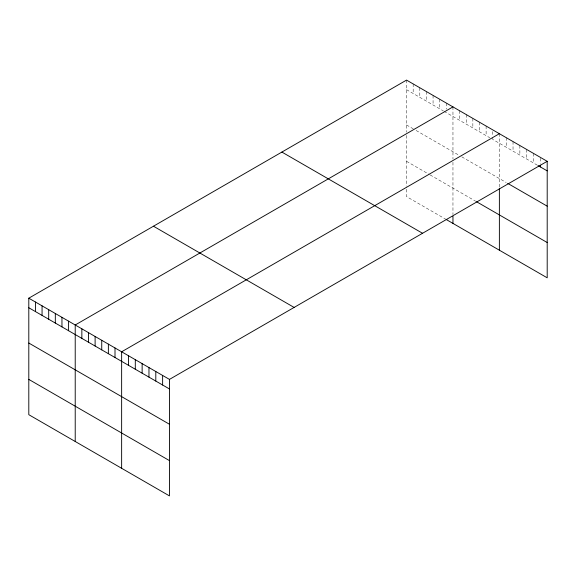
<?xml version="1.0" encoding="UTF-8"?>
<svg xmlns="http://www.w3.org/2000/svg" width="576" height="576" viewBox="0 0 576 576"><rect width="100%" height="100%" fill="white"/><g stroke="black" fill="none" stroke-linecap="round" stroke-linejoin="round"><path stroke-width="0.43" stroke-dasharray="2.88 2.16" d="M406.541 89.669L443.376 110.938M444.118 111.362L489.794 137.736M537.329 165.182L492.746 139.435L492.746 136.829M406.541 124.956L413.172 128.786M416.117 130.486L459.59 155.585M461.801 156.859L506.21 182.498M406.541 161.316L429.379 174.499M430.114 174.924L475.798 201.298M446.328 219.571L406.541 196.603L406.541 186.898M540.367 158.234L540.367 163.454M533.534 153.425L533.534 162.986M526.702 149.479L526.702 159.041M519.869 145.534L519.869 155.102M513.036 141.588L513.036 151.157M506.21 137.642L506.21 147.211M499.378 133.704L499.378 187.445M492.746 131.609L492.746 135.958M486.115 126.043L486.115 135.605M479.484 122.213L479.484 131.782M472.853 118.39L472.853 127.951M466.222 114.559L466.222 124.121M459.59 110.729L459.59 120.298M452.959 106.898L452.959 159.026M452.959 162.259L452.959 214.582M446.328 103.075L446.328 109.159M439.697 99.245L439.697 108.806M433.066 95.414L433.066 104.983M426.434 91.584L426.434 101.153M419.803 87.761L419.803 97.322M413.172 83.93L413.172 93.492M406.541 80.1L406.541 132.228M406.541 135.461L406.541 186.019"/><path stroke-width="0.86" d="M28.8 298.188L169.459 379.397L169.459 495.9L28.8 414.691L28.8 298.188L406.541 80.1L547.2 161.309L547.2 277.812L446.328 219.571M452.959 106.898L75.218 324.986L75.218 441.49M499.378 133.704L121.637 351.785L121.637 468.288M169.459 379.397L547.2 161.309M538.092 165.614L547.2 170.878M507.722 183.377L547.2 206.165M476.532 201.722L547.2 242.525M281.887 152.071L422.546 233.28M153.454 226.217L294.113 307.426M28.8 307.75L169.459 388.958M28.8 343.037L169.459 424.253M28.8 379.397L169.459 460.613M540.367 165.197L540.367 166.932M499.378 188.251L499.378 250.2M452.959 216.346L452.959 223.402M162.626 375.451L162.626 385.02M155.801 371.506L155.801 381.074M148.968 367.56L148.968 377.129M142.135 363.622L142.135 373.183M135.302 359.676L135.302 369.238M128.47 355.73L128.47 365.292M115.006 347.954L115.006 357.523M108.374 344.131L108.374 353.693M101.743 340.301L101.743 349.862M95.112 336.47L95.112 346.039M88.481 332.64L88.481 342.209M81.85 328.817L81.85 338.378M68.587 321.156L68.587 330.725M61.956 317.326L61.956 326.894M55.325 313.502L55.325 323.064M48.694 309.672L48.694 319.234M42.062 305.842L42.062 315.41M35.431 302.018L35.431 311.58"/></g></svg>
